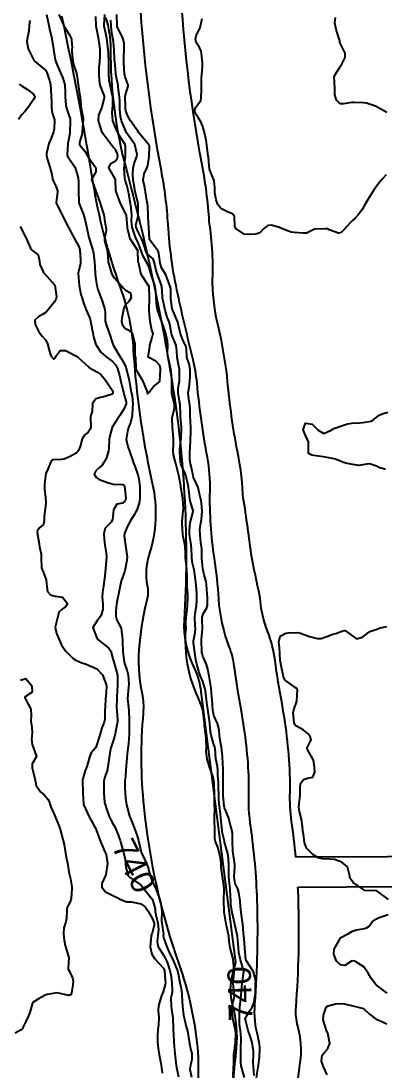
# Model space of a CAD drawing. Header units: metres. Extents: x 318500 to 325275, y 7408834 to 7428799.
# Drawn here: x 321329.1 to 321390.7, y 7409085.5 to 7409263.5 of the extents above; entities that cross this region are included whole.
import ezdxf
from ezdxf.enums import TextEntityAlignment as Align

# ---------------------------------------------------------------- set-up
doc = ezdxf.new("R2010")
doc.units = ezdxf.units.M
doc.header["$MEASUREMENT"] = 0
for name, color, linetype in [('Cotas', 45, 'Continuous'), ('Curvas de Nivel 1m', 11, 'Continuous'), ('Curvas de Nivel 5m', 15, 'Continuous'), ('Hidrografia', 140, 'Continuous'), ('Vias Primárias', 230, 'Continuous'), ('Vias Secundárias', 230, 'Continuous')]:
    doc.layers.add(name, color=color, linetype=linetype)
doc.styles.add('ARIAL', font='arial.ttf')

msp = doc.modelspace()

# ---------------------------------------------------------------- linework, layer by layer
at = {"layer": 'Curvas de Nivel 1m', "flags": 128}
for points, elevation in [([(321333.48, 7409264.55), (321333.85, 7409262.7), (321334, 7409262.15), (321334.33, 7409260.7), (321334.47, 7409259.75), (321334.64, 7409258.69), (321334.86, 7409257.21), (321335.01, 7409256.69), (321335.36, 7409255.86), (321335.87, 7409254.67), (321336.25, 7409253.75), (321336.56, 7409252.67), (321336.62, 7409251.35), (321336.61, 7409250.67), (321336.73, 7409249.2), (321336.85, 7409248.66), (321337.25, 7409247.51), (321337.47, 7409246.88), (321337.5, 7409246.66), (321337.51, 7409246.38), (321337.45, 7409244.66), (321337.43, 7409244.44), (321337.19, 7409243.26), (321337.08, 7409242.76), (321337.07, 7409242.66), (321336.97, 7409240.85), (321337, 7409240.66), (321337.16, 7409240.38), (321338.36, 7409238.64), (321338.85, 7409236.89), (321338.87, 7409236.63), (321338.88, 7409236.42), (321338.88, 7409234.63), (321338.95, 7409232.74), (321338.96, 7409232.63), (321339.05, 7409232.37), (321339.74, 7409230.62), (321340.04, 7409229.64), (321340.24, 7409228.61), (321340.59, 7409226.99), (321340.71, 7409226.6), (321340.96, 7409225.85), (321341.34, 7409224.6), (321341.44, 7409224.09), (321341.62, 7409222.59), (321341.67, 7409221.83), (321341.72, 7409220.59), (321341.82, 7409219.65), (321342, 7409218.59), (321342.18, 7409217.91), (321342.68, 7409216.57), (321342.83, 7409216.19), (321343.37, 7409214.56), (321343.4, 7409213.97), (321343.44, 7409212.56), (321343.68, 7409211.65), (321344.08, 7409210.56), (321344.73, 7409208.63), (321344.76, 7409208.55), (321344.79, 7409208.49), (321345.97, 7409206.53), (321346.25, 7409206.08), (321346.69, 7409205.26), (321346.94, 7409204.77), (321347, 7409204.52), (321347.08, 7409204.11), (321347.47, 7409202.51), (321347.68, 7409201.46), (321347.86, 7409200.5), (321347.99, 7409199.87), (321348.1, 7409198.5), (321348.07, 7409197.98), (321347.98, 7409196.5), (321347.73, 7409195.33), (321347.41, 7409194.51), (321347.19, 7409193.85), (321347.01, 7409192.51), (321347.26, 7409191.27), (321347.58, 7409190.5), (321348.12, 7409188.84), (321348.23, 7409188.49), (321348.45, 7409187.98), (321348.97, 7409186.48), (321349.11, 7409185.8), (321349.29, 7409184.48), (321349.33, 7409183.55), (321349.29, 7409182.48), (321349.17, 7409181.68), (321348.78, 7409180.49), (321348.64, 7409180.19), (321348.34, 7409179.71), (321347.59, 7409178.5), (321347.17, 7409177.66), (321346.7, 7409176.51), (321346.65, 7409176.15), (321346.89, 7409174.51), (321347.07, 7409173.32), (321347.14, 7409172.51), (321347.06, 7409171.68), (321346.83, 7409170.51), (321346.69, 7409170.03), (321346.19, 7409168.63), (321346.17, 7409168.55), (321346.16, 7409168.52), (321346.15, 7409168.49), (321345.76, 7409166.53), (321345.48, 7409165.2), (321345.34, 7409164.53), (321345.22, 7409163.43), (321345.25, 7409162.53), (321345.38, 7409161.81), (321346.09, 7409160.58), (321346.11, 7409160.54), (321346.12, 7409160.52), (321346.12, 7409160.49), (321346.34, 7409158.52), (321346.36, 7409158.21), (321346.44, 7409156.51), (321346.59, 7409155.09), (321346.71, 7409154.51), (321347.1, 7409153.4), (321347.35, 7409152.5), (321347.44, 7409151.02), (321347.41, 7409150.5), (321347.32, 7409149.88), (321347.21, 7409148.5), (321347.39, 7409147.02), (321347.46, 7409146.5), (321347.5, 7409144.87), (321347.51, 7409144.5), (321347.51, 7409144.13), (321347.5, 7409142.5), (321347.39, 7409140.93), (321347.33, 7409140.5), (321347.13, 7409139.17), (321347.09, 7409138.5), (321347.03, 7409137.75), (321346.92, 7409136.5), (321346.86, 7409135.4), (321346.78, 7409134.5), (321346.75, 7409133.47), (321346.81, 7409132.5), (321346.86, 7409131.66), (321347.03, 7409130.5), (321347.55, 7409128.6), (321347.59, 7409128.49), (321347.66, 7409128.34), (321348.4, 7409126.48), (321348.85, 7409125.25), (321349.07, 7409124.48), (321349.54, 7409122.51), (321349.55, 7409122.47), (321349.58, 7409122.39), (321350.48, 7409120.46), (321350.77, 7409119.68), (321351.06, 7409118.45), (321351.51, 7409117.29), (321351.96, 7409116.43), (321352.22, 7409115.69), (321352.71, 7409114.42), (321352.89, 7409113.85), (321353.05, 7409112.42), (321353.01, 7409110.83), (321353.05, 7409110.42), (321353.3, 7409108.51), (321353.29, 7409108.41), (321353.29, 7409108.31), (321353.38, 7409107.86), (321353.87, 7409106.4), (321354.3, 7409105.45), (321354.83, 7409104.4), (321355.32, 7409103.29), (321355.68, 7409102.38), (321355.82, 7409101.86), (321356.12, 7409100.37), (321356.31, 7409099.33), (321356.41, 7409098.37), (321356.48, 7409097.13), (321356.54, 7409096.37), (321356.74, 7409094.84), (321356.83, 7409094.36), (321357.19, 7409092.86), (321357.33, 7409092.36), (321357.38, 7409092.16), (321357.69, 7409090.35), (321357.93, 7409089.14), (321358.12, 7409088.35), (321358.12, 7409087.34), (321357.9, 7409086.35), (321357.79, 7409085.65), (321358.09, 7409084.34)], 739), ([(321335.56, 7409264.6), (321336.39, 7409262.67), (321337.43, 7409261.02), (321337.63, 7409260.66), (321337.8, 7409259.05), (321337.78, 7409258.65), (321337.78, 7409258.27), (321337.91, 7409256.65), (321338.08, 7409255.93), (321338.54, 7409254.64), (321338.7, 7409254), (321338.87, 7409252.64), (321339.15, 7409250.77), (321339.17, 7409250.63), (321339.27, 7409249.11), (321339.33, 7409248.63), (321339.68, 7409247.06), (321339.67, 7409246.62), (321339.61, 7409246.25), (321339.54, 7409244.63), (321339.5, 7409244.33), (321339.19, 7409243.26), (321339.06, 7409242.75), (321339.05, 7409242.63), (321339.06, 7409242.51), (321339.18, 7409242.35), (321339.95, 7409241.41), (321340.43, 7409240.61), (321341.14, 7409239.5), (321341.83, 7409238.59), (321341.85, 7409237.86), (321341.1, 7409236.6), (321341.83, 7409234.59), (321342.28, 7409233.37), (321342.55, 7409232.58), (321343.03, 7409231.12), (321343.17, 7409230.58), (321343.43, 7409229), (321343.53, 7409228.57), (321343.6, 7409227.96), (321343.31, 7409226.57), (321343.32, 7409226.22), (321343.75, 7409224.57), (321343.87, 7409223.5), (321343.94, 7409222.56), (321344.36, 7409221.09), (321344.58, 7409220.55), (321344.88, 7409219.98), (321346.22, 7409218.53), (321346.51, 7409218.17), (321346.85, 7409217.83), (321347.72, 7409217.38), (321347.83, 7409216.51), (321347.45, 7409215.9), (321346.82, 7409215.28), (321346.58, 7409214.76), (321346.54, 7409214.52), (321346.24, 7409213.08), (321346.17, 7409212.53), (321346.29, 7409212.04), (321346.77, 7409211.39), (321347.34, 7409211.08), (321348, 7409210.5), (321348.46, 7409208.76), (321348.48, 7409208.49), (321348.44, 7409206.76), (321348.51, 7409206.49), (321348.55, 7409206.34), (321348.65, 7409204.49), (321348.68, 7409204.32), (321349.76, 7409202.48), (321350.53, 7409200.56), (321350.55, 7409200.47), (321350.62, 7409200.22), (321350.83, 7409200.47), (321351.62, 7409201.47), (321352.65, 7409202.27), (321352.69, 7409202.4), (321352.69, 7409202.44), (321352.81, 7409204.31), (321352.8, 7409204.44), (321352.79, 7409204.55), (321352.69, 7409205.06), (321352.01, 7409205.77), (321350.7, 7409206.47), (321350.99, 7409208.21), (321351.01, 7409208.47), (321351.4, 7409209.81), (321351.55, 7409210.46), (321351.35, 7409211.05), (321351.04, 7409212.47), (321350.89, 7409214.39), (321350.88, 7409214.47), (321350.96, 7409216.35), (321350.95, 7409216.47), (321350.95, 7409216.57), (321350.87, 7409218.47), (321350.86, 7409218.51), (321349.54, 7409220.48), (321349.15, 7409222.26), (321349.08, 7409222.5), (321349.05, 7409222.63), (321348.96, 7409224.5), (321348.94, 7409224.55), (321347.67, 7409226.51), (321347.22, 7409228.3), (321347.19, 7409228.52), (321347.03, 7409230.51), (321347.02, 7409230.55), (321346.04, 7409232.54), (321345.42, 7409234.2), (321345.29, 7409234.55), (321345.25, 7409234.72), (321345.15, 7409236.55), (321345.1, 7409236.72), (321344.06, 7409238.57), (321344.38, 7409239.32), (321345.15, 7409239.77), (321345.51, 7409240.19), (321345.58, 7409240.54), (321345.54, 7409240.92), (321345.17, 7409241.66), (321344.74, 7409242.12), (321344.39, 7409242.56), (321343.2, 7409244.17), (321342.94, 7409244.58), (321342.73, 7409245.08), (321342.3, 7409246.59), (321342.34, 7409247.5), (321342.79, 7409248.58), (321342.93, 7409248.92), (321343.28, 7409250.23), (321343.33, 7409250.54), (321343.33, 7409250.58), (321343.29, 7409250.71), (321342.6, 7409252.59), (321342.45, 7409253.46), (321342.39, 7409254.59), (321342.38, 7409255.56), (321342.5, 7409256.59), (321342.57, 7409257.4), (321342.55, 7409258.59), (321342.47, 7409259.53), (321342.31, 7409260.59), (321341.99, 7409262.05), (321341.89, 7409262.6), (321341.85, 7409264.22)], 738), ([(321365.15, 7409084.25), (321365.22, 7409086.12), (321365.23, 7409086.25), (321365.28, 7409088.1), (321365.28, 7409088.25), (321365.29, 7409088.41), (321365.55, 7409090.24), (321365.61, 7409091.81), (321365.56, 7409092.24), (321365.2, 7409093.78), (321365.09, 7409094.25), (321364.93, 7409095.95), (321364.94, 7409096.25), (321364.98, 7409096.5), (321365.25, 7409097.5), (321365.36, 7409098.15), (321365.37, 7409098.25), (321365.27, 7409099.09), (321365.16, 7409100.25), (321365.31, 7409102.08), (321365.32, 7409102.25), (321365.31, 7409102.45), (321365.12, 7409104.25), (321365.06, 7409104.54), (321364.63, 7409106.26), (321364.49, 7409107.37), (321364.39, 7409108.26), (321364.13, 7409109.55), (321363.96, 7409110.27), (321363.67, 7409112.05), (321363.64, 7409112.28), (321363.62, 7409112.44), (321363.58, 7409114.28), (321363.6, 7409116.18), (321363.59, 7409116.28), (321363.51, 7409117.25), (321363.34, 7409118.28), (321363.13, 7409119.87), (321363.13, 7409120.29), (321363.1, 7409120.75), (321362.83, 7409122.29), (321362.54, 7409123.35), (321362.13, 7409124.3), (321362.03, 7409124.72), (321362.02, 7409126.3), (321361.99, 7409127.97), (321361.98, 7409128.31), (321362.02, 7409129.97), (321361.99, 7409130.31), (321361.98, 7409130.59), (321361.97, 7409132.31), (321361.92, 7409134.12), (321361.9, 7409134.31), (321361.75, 7409135.18), (321361.37, 7409136.31), (321361.13, 7409136.97), (321360.71, 7409138.32), (321360.57, 7409139.56), (321360.6, 7409140.32), (321360.58, 7409141.58), (321360.49, 7409142.32), (321360.3, 7409143.9), (321360.26, 7409144.33), (321360.05, 7409146.17), (321360.03, 7409146.33), (321359.91, 7409146.98), (321359.4, 7409148.34), (321358.94, 7409149.35), (321358.54, 7409150.35), (321357.97, 7409151.95), (321357.84, 7409152.36), (321357.79, 7409152.56), (321357.37, 7409154.37), (321357.2, 7409155.55), (321357.16, 7409156.37), (321357.11, 7409157.31), (321357.03, 7409158.38), (321357.07, 7409159.38), (321357.16, 7409160.37), (321357.13, 7409161.41), (321357.15, 7409162.37), (321357.32, 7409163.57), (321357.42, 7409164.37), (321357.46, 7409165.67), (321357.43, 7409166.37), (321357.35, 7409167.54), (321357.34, 7409168.37), (321357.34, 7409169.24), (321357.28, 7409170.37), (321357.18, 7409171.43), (321357.07, 7409172.38), (321357.04, 7409173.16), (321356.97, 7409174.38), (321356.64, 7409176.04), (321356.58, 7409176.39), (321356.47, 7409178.24), (321356.48, 7409178.39), (321356.51, 7409178.57), (321356.68, 7409180.39), (321356.69, 7409180.72), (321356.6, 7409182.39), (321356.4, 7409183.84), (321356.29, 7409184.39), (321356.26, 7409184.55), (321355.92, 7409186.4), (321355.77, 7409187.07), (321355.41, 7409188.4), (321355.02, 7409189.87), (321354.96, 7409190.41), (321355.01, 7409191.91), (321355.01, 7409192.41), (321354.88, 7409194.06), (321354.86, 7409194.41), (321354.81, 7409196.17), (321354.84, 7409196.41), (321355.21, 7409197.79), (321355.19, 7409198.4), (321354.73, 7409200.3), (321354.71, 7409200.41), (321354.72, 7409202.34), (321354.72, 7409202.41), (321354.67, 7409203.43), (321354.54, 7409204.41), (321354.23, 7409205.96), (321354.13, 7409206.42), (321354.01, 7409207.12), (321354.04, 7409208.42), (321354, 7409209.16), (321353.69, 7409210.43), (321353.48, 7409211.14), (321353.04, 7409212.44), (321352.79, 7409213.07), (321352.31, 7409214.45), (321352.2, 7409215.07), (321352.07, 7409216.45), (321352.01, 7409217.61), (321351.88, 7409218.45), (321351.38, 7409219.97), (321351.21, 7409220.47), (321350.91, 7409221.63), (321350.49, 7409222.48), (321349.9, 7409223.45), (321349.53, 7409224.49), (321348.96, 7409225.99), (321348.71, 7409226.5), (321348.53, 7409226.95), (321348.02, 7409228.51), (321347.89, 7409229.63), (321347.92, 7409230.51), (321347.85, 7409231.7), (321347.74, 7409232.51), (321347.44, 7409234.15), (321347.36, 7409234.52), (321347.09, 7409235.62), (321346.89, 7409236.32), (321346.84, 7409236.52), (321346.78, 7409236.85), (321346.67, 7409238.53), (321346.72, 7409238.95), (321346.87, 7409240.52), (321346.88, 7409242.23), (321346.81, 7409242.53), (321346.11, 7409243.63), (321345.55, 7409244.54), (321345.22, 7409245.21), (321344.74, 7409246.56), (321344.6, 7409247.91), (321344.68, 7409248.56), (321344.73, 7409249.1), (321344.7, 7409250.56), (321344.58, 7409251.28), (321344.26, 7409252.57), (321344.12, 7409253.36), (321344.06, 7409254.57), (321344.06, 7409255.87), (321344.04, 7409256.57), (321343.97, 7409257.99), (321343.94, 7409258.57), (321343.9, 7409259.07), (321343.72, 7409260.58), (321343.44, 7409261.88), (321343.26, 7409262.58), (321343.23, 7409262.8), (321343.36, 7409264.58)], 739), ([(321368.7, 7409084.58), (321368.57, 7409086.21), (321368.56, 7409086.75), (321368.62, 7409088.21), (321368.62, 7409088.72), (321368.36, 7409090.21), (321367.95, 7409091.43), (321367.67, 7409092.22), (321367.21, 7409094.06), (321367.2, 7409094.22), (321367.21, 7409094.32), (321367.94, 7409095.49), (321368.35, 7409096.21), (321368.63, 7409096.82), (321368.89, 7409098.2), (321368.91, 7409098.56), (321368.96, 7409100.2), (321368.97, 7409100.53), (321368.6, 7409102.21), (321367.34, 7409104.11), (321367.29, 7409104.22), (321367.27, 7409104.29), (321367.1, 7409106.22), (321367.01, 7409107.85), (321366.97, 7409108.23), (321366.91, 7409108.72), (321366.78, 7409110.24), (321366.69, 7409110.98), (321366.52, 7409112.24), (321366.41, 7409113.29), (321366.31, 7409114.24), (321366.11, 7409115.63), (321365.92, 7409116.25), (321365.51, 7409117.15), (321365.32, 7409118.25), (321365.41, 7409120.12), (321365.42, 7409120.25), (321365.41, 7409120.39), (321365.16, 7409122.26), (321365.1, 7409122.75), (321365.05, 7409124.26), (321365.01, 7409125.65), (321364.9, 7409126.26), (321364.66, 7409127.25), (321364.41, 7409128.27), (321363.69, 7409130), (321363.62, 7409130.28), (321363.44, 7409132.02), (321363.43, 7409132.28), (321363.42, 7409132.57), (321363.42, 7409134.28), (321363.42, 7409134.61), (321363.42, 7409136.29), (321363.39, 7409137.89), (321363.35, 7409138.29), (321363.31, 7409138.78), (321363.17, 7409140.29), (321363.01, 7409141.12), (321362.85, 7409142.29), (321362.78, 7409143.22), (321362.47, 7409144.3), (321361.89, 7409145.65), (321361.73, 7409146.31), (321361.7, 7409146.51), (321361.56, 7409148.31), (321361.54, 7409148.71), (321361.39, 7409150.32), (321361.3, 7409150.98), (321361.06, 7409152.32), (321360.82, 7409153.5), (321360.61, 7409154.32), (321360.02, 7409155.73), (321359.87, 7409156.18), (321359.85, 7409156.33), (321359.83, 7409156.54), (321359.76, 7409158.33), (321359.78, 7409158.62), (321359.96, 7409160.33), (321359.9, 7409162.13), (321359.91, 7409162.33), (321360.12, 7409163.01), (321360.64, 7409163.82), (321360.79, 7409164.32), (321360.78, 7409165.7), (321360.75, 7409166.32), (321360.64, 7409167.88), (321360.55, 7409168.33), (321360.21, 7409169.5), (321360.04, 7409170.33), (321360, 7409170.55), (321359.82, 7409172.34), (321359.8, 7409173.87), (321359.77, 7409174.34), (321359.67, 7409174.95), (321359.52, 7409176.34), (321359.51, 7409177.15), (321359.65, 7409178.34), (321359.75, 7409178.93), (321359.86, 7409180.34), (321359.78, 7409181.75), (321359.66, 7409182.34), (321359.45, 7409183.28), (321359.19, 7409184.35), (321358.44, 7409186.05), (321358.35, 7409186.36), (321358.04, 7409187.95), (321357.93, 7409188.37), (321357.81, 7409189.03), (321357.81, 7409190.37), (321357.84, 7409191.03), (321357.88, 7409192.37), (321357.94, 7409193.77), (321357.96, 7409194.37), (321357.91, 7409195.72), (321357.87, 7409196.37), (321357.82, 7409197.6), (321357.77, 7409198.37), (321357.61, 7409199.38), (321357.48, 7409200.38), (321357.66, 7409201.35), (321357.8, 7409202.37), (321357.83, 7409203.21), (321357.84, 7409204.37), (321357.65, 7409205.34), (321357.28, 7409206.38), (321357.2, 7409207.91), (321357.11, 7409208.38), (321356.74, 7409209.1), (321356.18, 7409210.4), (321356.02, 7409211.15), (321355.78, 7409212.4), (321354.97, 7409214.25), (321354.88, 7409214.41), (321354.81, 7409214.66), (321354.56, 7409216.41), (321354.54, 7409218.09), (321354.48, 7409218.42), (321354.25, 7409219.04), (321353.7, 7409220.43), (321352.91, 7409221.7), (321352.73, 7409222.44), (321352.55, 7409224.06), (321352.43, 7409224.45), (321350.97, 7409226.42), (321350.95, 7409226.47), (321350.95, 7409226.5), (321350.84, 7409228.47), (321350.72, 7409230.18), (321350.72, 7409230.47), (321350.67, 7409232.1), (321350.62, 7409232.48), (321350.5, 7409233.04), (321350.28, 7409234.48), (321350.08, 7409235.47), (321349.87, 7409236.49), (321350.05, 7409237.55), (321350.49, 7409238.48), (321350.67, 7409238.95), (321350.87, 7409240.47), (321350.93, 7409242.23), (321350.83, 7409242.48), (321349.21, 7409244.43), (321349.15, 7409244.5), (321348.95, 7409244.77), (321347.71, 7409246.52), (321347.25, 7409247.34), (321346.94, 7409248.21), (321346.9, 7409248.53), (321346.9, 7409248.89), (321346.83, 7409250.53), (321346.85, 7409250.97), (321347.32, 7409252.44), (321347.35, 7409252.49), (321347.35, 7409252.52), (321347.32, 7409252.61), (321346.83, 7409254.02), (321346.7, 7409254.53), (321346.62, 7409255.27), (321346.58, 7409256.53), (321346.58, 7409257.33), (321346.65, 7409258.53), (321346.65, 7409259.77), (321346.44, 7409260.53), (321345.45, 7409262.51), (321345.44, 7409262.55), (321345.43, 7409264.55)], 741), ([(321391.12, 7409237.39), (321390.41, 7409236.64), (321389.88, 7409235.95), (321389.09, 7409234.86), (321388.48, 7409233.97), (321387.95, 7409233.09), (321387.33, 7409231.99), (321387.04, 7409231.51), (321386.4, 7409230.62), (321385.84, 7409230), (321385.41, 7409229.61), (321385.01, 7409229.24), (321383.93, 7409228.03), (321383.46, 7409227.57), (321382.99, 7409227.48), (321381.45, 7409228.06), (321381.15, 7409228.22), (321381, 7409228.24), (321380.83, 7409228.24), (321379, 7409228.16), (321378.82, 7409228.09), (321377.61, 7409227.49), (321376.99, 7409227.47), (321375.56, 7409227.57), (321374.99, 7409227.65), (321373.64, 7409228.16), (321373, 7409228.44), (321371.67, 7409228.85), (321371.01, 7409228.76), (321370.29, 7409228.21), (321369.66, 7409227.55), (321368.99, 7409227.3), (321367.98, 7409227.24), (321366.99, 7409227.3), (321365.61, 7409228.27), (321365.44, 7409228.71), (321365.36, 7409230.28), (321365.03, 7409230.74), (321364.28, 7409231.05), (321363.04, 7409231.64), (321362.52, 7409232.32), (321362.23, 7409233.15), (321362.03, 7409234.33), (321362.02, 7409235.25), (321361.9, 7409236.33), (321361.13, 7409238.34), (321360.95, 7409240.34), (321360.92, 7409240.58), (321360.7, 7409242.34), (321360.62, 7409242.91), (321360.36, 7409244.35), (321359.99, 7409245.59), (321359.65, 7409246.36), (321359.25, 7409246.98), (321358.7, 7409247.82), (321358.64, 7409248.37), (321358.79, 7409248.84), (321359.28, 7409249.47), (321359.63, 7409250.01), (321359.72, 7409250.36), (321359.76, 7409251.91), (321359.76, 7409252.36), (321359.79, 7409253.9), (321359.81, 7409254.36), (321359.94, 7409255.78), (321359.94, 7409256.35), (321359.79, 7409257.96), (321359.71, 7409258.36), (321359.41, 7409258.99), (321358.89, 7409259.85), (321358.76, 7409260.37), (321358.85, 7409260.95), (321359.45, 7409262.14), (321359.53, 7409262.28), (321359.56, 7409262.36), (321359.91, 7409263.92)], 742), ([(321391.19, 7409247.94), (321389.28, 7409249.05), (321387.74, 7409249.53), (321387.28, 7409249.58), (321385.66, 7409249.64), (321385.28, 7409249.62), (321383.91, 7409249.41), (321383.28, 7409249.44), (321382.65, 7409250.05), (321382.39, 7409250.97), (321382.4, 7409252.05), (321382.31, 7409253.03), (321382.3, 7409254.06), (321382.65, 7409254.75), (321383.37, 7409255.8), (321383.47, 7409255.94), (321383.54, 7409256.04), (321384.13, 7409257.29), (321384.12, 7409258.03), (321383.41, 7409259.49), (321383.22, 7409259.85), (321383.22, 7409260.04), (321383.19, 7409260.27), (321382.62, 7409262.05), (321382.37, 7409263.16), (321382.51, 7409264.05)], 743), ([(321328.84, 7409252.77), (321329.32, 7409252.43), (321330.22, 7409251.84), (321331.29, 7409251.05), (321331.47, 7409250.74), (321331.47, 7409250.55), (321331.28, 7409250.13), (321330.7, 7409249.32), (321330.29, 7409248.75), (321329.83, 7409248.18), (321329.25, 7409247.48), (321328.74, 7409246.77)], 741), ([(321329, 7409228.6), (321329.98, 7409226.75), (321330.77, 7409224.91), (321330.86, 7409224.74), (321330.94, 7409224.67), (321332.03, 7409223.83), (321332.3, 7409222.72), (321332.34, 7409222.15), (321332.89, 7409220.94), (321333.07, 7409220.71), (321334.86, 7409218.68), (321335.14, 7409216.68), (321335.11, 7409216.4), (321334.83, 7409215.86), (321333.94, 7409214.69), (321333.42, 7409214.08), (321332.79, 7409213.69), (321332.17, 7409213.34), (321331.51, 7409212.73), (321331.53, 7409211.97), (321332.18, 7409210.72), (321332.74, 7409209.99), (321333.36, 7409209.32), (321333.64, 7409208.7), (321333.98, 7409207.43), (321334.2, 7409206.69), (321334.69, 7409206.11), (321335, 7409206.37), (321335.11, 7409206.67), (321335.78, 7409207.6), (321336.71, 7409207.6), (321338.58, 7409206.63), (321338.7, 7409206.54), (321339.42, 7409205.89), (321340.67, 7409204.73), (321340.74, 7409204.67), (321340.86, 7409204.6), (321342.03, 7409203.94), (321342.66, 7409203.49), (321343.5, 7409202.56), (321344.62, 7409200.85), (321344.74, 7409200.55), (321344.75, 7409200.41), (321344.61, 7409200.16), (321343.39, 7409199.78), (321342.61, 7409199.6), (321341.83, 7409199.36), (321341.26, 7409198.59), (321341.19, 7409197.21), (321340.99, 7409196.59), (321340.93, 7409196.23), (321340.99, 7409194.59), (321340.9, 7409194.22), (321340.53, 7409193.73), (321339.92, 7409193.2), (321339.54, 7409192.61), (321339.17, 7409191.29), (321338.9, 7409190.62), (321338.73, 7409190.38), (321338.48, 7409190.16), (321337.5, 7409189.61), (321336.47, 7409189.16), (321336.03, 7409189.09), (321334.47, 7409189.05), (321334.28, 7409188.86), (321334.21, 7409188.68), (321333.69, 7409187.44), (321333.37, 7409186.7), (321333.18, 7409185.46), (321333.14, 7409184.7), (321333.15, 7409183.95), (321333.29, 7409182.7), (321333.33, 7409181.74), (321333.22, 7409180.7), (321333.1, 7409179.46), (321333.08, 7409178.7), (321332.94, 7409178.08), (321332.31, 7409177.54), (321331.96, 7409177.06), (321331.91, 7409176.71), (321332.21, 7409174.77), (321332.22, 7409174.71), (321332.27, 7409174.26), (321332.56, 7409173.01), (321332.57, 7409172.71), (321332.54, 7409172.42), (321332.63, 7409170.7), (321332.88, 7409170.03), (321333.41, 7409168.69), (321333.49, 7409167.99), (321333.64, 7409166.69), (321334.16, 7409166.12), (321334.93, 7409165.89), (321336.16, 7409165.71), (321337.03, 7409164.64), (321336.68, 7409164.1), (321336.13, 7409163.73), (321335.56, 7409163.22), (321335.43, 7409162.66), (321335.2, 7409161.76), (321334.94, 7409160.67), (321335.14, 7409159.6), (321335.54, 7409158.66), (321336.04, 7409157.59), (321336.72, 7409156.64), (321338.02, 7409155.32), (321338.42, 7409155.03), (321339.47, 7409154.61), (321340.01, 7409154.44), (321340.22, 7409154.38), (321342, 7409153.59), (321342.97, 7409152.56), (321343.6, 7409150.91), (321343.63, 7409150.55), (321343.53, 7409148.96), (321343.5, 7409148.55), (321343.4, 7409147.07), (321343.39, 7409146.56), (321343.37, 7409145.06), (321343.25, 7409144.56), (321342.86, 7409143.56), (321342.58, 7409142.56), (321342.41, 7409142), (321341.97, 7409140.57), (321341.93, 7409140.45), (321341.81, 7409140.2), (321341.03, 7409139.35), (321340.74, 7409138.59), (321340.38, 7409137.2), (321340.13, 7409136.59), (321340.04, 7409136.33), (321339.75, 7409135.32), (321339.59, 7409134.76), (321339.57, 7409134.6), (321339.63, 7409132.68), (321339.63, 7409132.6), (321339.64, 7409132.53), (321339.7, 7409131.6), (321339.76, 7409130.66), (321339.77, 7409130.6), (321339.81, 7409130.48), (321340.64, 7409128.59), (321341.63, 7409126.85), (321341.79, 7409126.57), (321341.9, 7409126.29), (321342.52, 7409124.56), (321343.21, 7409122.93), (321343.39, 7409122.55), (321343.57, 7409122.11), (321343.84, 7409120.55), (321343.53, 7409118.7), (321343.49, 7409118.59), (321343.47, 7409118.55), (321342.88, 7409117.18), (321342.88, 7409116.56), (321343.49, 7409115.78), (321345.05, 7409114.96), (321345.47, 7409114.77), (321345.98, 7409114.51), (321347.04, 7409114.07), (321347.47, 7409114.06), (321347.89, 7409114.06), (321349.46, 7409113.71), (321350.2, 7409113.2), (321350.71, 7409112.45), (321351.43, 7409111.18), (321351.72, 7409110.44), (321351.75, 7409110.1), (321351.4, 7409108.77), (321351.3, 7409108.53), (321351.27, 7409108.44), (321351.25, 7409108.3), (321351.08, 7409106.44), (321351.35, 7409105.17), (321351.82, 7409104.43), (321353.32, 7409102.81), (321353.47, 7409102.41), (321353.62, 7409100.73), (321353.64, 7409100.4), (321353.63, 7409100.06), (321353.27, 7409098.81), (321353.15, 7409098.52), (321353.1, 7409098.41), (321353, 7409098.16), (321352.46, 7409096.42), (321352.42, 7409095.62), (321352.54, 7409094.42), (321352.45, 7409093.17), (321352.35, 7409092.42), (321352.3, 7409091.29), (321352.31, 7409090.42), (321352.36, 7409089.64), (321352.53, 7409088.42), (321352.87, 7409086.65), (321352.9, 7409086.41), (321353.08, 7409084.98)], 741), ([(321390.98, 7409187.4), (321390.46, 7409187.54), (321390.14, 7409187.61), (321389.47, 7409187.94), (321388.47, 7409188.32), (321388.1, 7409188.33), (321386.46, 7409188.05), (321386.41, 7409188.05), (321384.47, 7409188.41), (321383.89, 7409188.6), (321382.48, 7409189.13), (321381.11, 7409189.44), (321380.48, 7409189.54), (321378.79, 7409189.78), (321378.49, 7409189.83), (321377.9, 7409190.1), (321377.91, 7409190.68), (321377.9, 7409192.1), (321377.45, 7409193.02), (321377.04, 7409194.11), (321377.42, 7409195.24), (321378.55, 7409195.07), (321379.54, 7409194.08), (321380.53, 7409193.49), (321381.77, 7409194.05), (321382.23, 7409194.36), (321382.55, 7409194.46), (321383.71, 7409194.86), (321384.56, 7409195.13), (321385.32, 7409195.24), (321386.56, 7409195.33), (321387.16, 7409195.38), (321388.56, 7409195.61), (321388.8, 7409195.73), (321389.04, 7409195.95), (321389.91, 7409196.61), (321390.58, 7409196.91), (321391.37, 7409197.14)], 742), ([(321391.48, 7409114.48), (321389.5, 7409115.93), (321387.5, 7409115.96), (321385.52, 7409117.34), (321385, 7409118), (321384.9, 7409118.63), (321384.56, 7409120), (321383.56, 7409120.81), (321382.36, 7409121.24), (321381.57, 7409121.32), (321380.3, 7409121.33), (321379.57, 7409121.52), (321378.65, 7409122.08), (321377.6, 7409123.19), (321377.24, 7409124.1), (321377.05, 7409125.52), (321376.98, 7409126.1), (321376.91, 7409126.83), (321376.76, 7409128.1), (321376.42, 7409129.37), (321376.27, 7409130.11), (321376.35, 7409130.76), (321376.52, 7409132.11), (321376.5, 7409133.34), (321376.58, 7409134.11), (321377.06, 7409134.79), (321377.75, 7409135.01), (321378.66, 7409135.18), (321378.99, 7409136.08), (321378.97, 7409136.89), (321378.75, 7409138.08), (321377.82, 7409139.77), (321377.68, 7409140.09), (321377.71, 7409140.2), (321377.82, 7409140.4), (321378.37, 7409141.56), (321378.23, 7409142.09), (321377.85, 7409142.56), (321377.01, 7409143.26), (321375.87, 7409143.88), (321375.71, 7409143.97), (321375.58, 7409144.12), (321375.5, 7409144.5), (321375.34, 7409146.13), (321375.41, 7409146.63), (321375.93, 7409148.12), (321376.05, 7409150.12), (321376.02, 7409150.19), (321375.95, 7409150.26), (321375.66, 7409150.42), (321373.97, 7409151.66), (321373.7, 7409152.15), (321373.62, 7409152.52), (321373.27, 7409154.16), (321373.14, 7409155.04), (321373.07, 7409156.16), (321372.99, 7409157.22), (321372.91, 7409158.16), (321373.1, 7409159.13), (321374.08, 7409159.61), (321374.55, 7409159.67), (321376.08, 7409159.73), (321376.58, 7409159.62), (321378.07, 7409159.08), (321379.43, 7409158.72), (321380.07, 7409158.71), (321381.04, 7409159.09), (321382.08, 7409159.48), (321382.54, 7409159.58), (321383.74, 7409160.02), (321384.02, 7409160.08), (321384.09, 7409160.07), (321384.23, 7409160.01), (321386.07, 7409158.68), (321387.09, 7409158.96), (321388.09, 7409159.75), (321388.22, 7409159.83), (321388.5, 7409159.95), (321389.67, 7409160.36), (321390.1, 7409160.51), (321391.24, 7409160.78)], 742), ([(321329.05, 7409151.65), (321329.97, 7409151.93), (321330.98, 7409150.72), (321331.02, 7409149.63), (321329.93, 7409148.87), (321329.79, 7409148.73), (321329.93, 7409148.41), (321330.8, 7409146.72), (321330.89, 7409145.72), (321330.82, 7409144.72), (321330.97, 7409143.61), (321331.06, 7409142.72), (321330.95, 7409141.6), (321331.03, 7409140.72), (321331.79, 7409138.71), (321331.06, 7409137.44), (321331.03, 7409136.72), (321331.5, 7409134.96), (321331.56, 7409134.71), (321331.73, 7409133.77), (321332.43, 7409132.7), (321333.15, 7409132.13), (321333.7, 7409131.46), (321333.96, 7409130.95), (321334.04, 7409130.67), (321334.19, 7409130.17), (321334.86, 7409128.66), (321335.63, 7409126.84), (321335.69, 7409126.65), (321335.71, 7409126.56), (321336.24, 7409124.64), (321336.44, 7409123.8), (321336.63, 7409122.64), (321336.87, 7409121.33), (321337.01, 7409120.64), (321337.34, 7409118.83), (321337.37, 7409118.63), (321337.52, 7409117.98), (321337.77, 7409116.63), (321337.79, 7409116.33), (321337.63, 7409114.63), (321337.46, 7409114.08), (321336.96, 7409113.13), (321336.9, 7409112.64), (321336.89, 7409111.18), (321336.75, 7409110.64), (321336.4, 7409109.64), (321336.35, 7409108.64), (321336.47, 7409107.55), (321336.65, 7409106.64), (321337.21, 7409104.76), (321337.24, 7409104.63), (321337.12, 7409102.82), (321337.16, 7409102.63), (321337.31, 7409102.35), (321337.86, 7409101.19), (321337.97, 7409100.62), (321337.93, 7409099.98), (321337.73, 7409098.62), (321337.59, 7409098.29), (321337.25, 7409098.15), (321335.26, 7409098.65), (321333.6, 7409098.33), (321333.25, 7409098.23), (321332.25, 7409097.69), (321331.23, 7409097.02), (321331.08, 7409096.86), (321331.01, 7409096.71), (321330.64, 7409095.29), (321330.42, 7409094.72), (321330.02, 7409093.9), (321329.48, 7409092.73), (321329.38, 7409092.52), (321329.17, 7409092.37), (321328.15, 7409091.76)], 742), ([(321391.27, 7409098.56), (321389.47, 7409099.93), (321389.37, 7409100.01), (321389.29, 7409100.09), (321388.51, 7409101.15), (321388.07, 7409101.95), (321387.33, 7409103.04), (321385.76, 7409103.98), (321385.34, 7409104.06), (321385.28, 7409104.04), (321385.21, 7409103.98), (321384.09, 7409103.24), (321383.33, 7409103.36), (321382.65, 7409104.02), (321382.22, 7409105.17), (321382.3, 7409106.03), (321383.39, 7409108.01), (321384.72, 7409108.68), (321385.41, 7409109.1), (321386.05, 7409109.33), (321387.41, 7409109.51), (321387.74, 7409109.63), (321388.2, 7409109.95), (321388.73, 7409110.64), (321389.44, 7409111.19), (321389.94, 7409111.42), (321391.45, 7409111.9)], 742), ([(321381.08, 7409084.69), (321380.47, 7409086.05), (321380.13, 7409087.03), (321380.26, 7409088.05), (321380.66, 7409088.52), (321381.14, 7409089.05), (321381.54, 7409090.03), (321381.18, 7409091.76), (321381.06, 7409092.04), (321380.99, 7409092.24), (321380.44, 7409094.05), (321380.45, 7409094.82), (321380.86, 7409096.04), (321381, 7409096.27), (321381.24, 7409096.41), (321382.5, 7409096.76), (321383.24, 7409096.81), (321383.98, 7409096.73), (321385.24, 7409096.47), (321387.23, 7409095.96), (321388.3, 7409095.02), (321389.21, 7409094.26), (321389.43, 7409094.14), (321389.95, 7409093.92), (321391.2, 7409093.39)], 742)]:
    msp.add_lwpolyline(points, dxfattribs=dict(at, elevation=elevation))
at = {"layer": 'Curvas de Nivel 5m', "elevation": 740, "flags": 128}
for points in [[(321330.64, 7409263.57), (321330.55, 7409262.75), (321330.46, 7409261.73), (321330.26, 7409260.75), (321330.15, 7409260.02), (321330.36, 7409258.75), (321331.37, 7409256.74), (321333.35, 7409255.05), (321333.54, 7409254.71), (321334, 7409253.37), (321334.16, 7409252.7), (321334.22, 7409251.79), (321334.25, 7409250.7), (321334.29, 7409249.68), (321334.29, 7409248.69), (321334.44, 7409247.88), (321334.82, 7409246.69), (321334.76, 7409245.15), (321334.64, 7409244.69), (321334.27, 7409243.62), (321333.84, 7409242.7), (321333.48, 7409241.02), (321333.47, 7409240.71), (321333.54, 7409240.32), (321334.03, 7409238.7), (321334.36, 7409237.45), (321334.51, 7409236.69), (321334.64, 7409236.23), (321335.09, 7409235.36), (321335.31, 7409234.68), (321335.32, 7409234.44), (321335.11, 7409232.68), (321335.13, 7409232.6), (321336.05, 7409230.67), (321337, 7409228.87), (321337.07, 7409228.73), (321337.1, 7409228.66), (321337.2, 7409228.46), (321338.18, 7409226.64), (321338.95, 7409225.22), (321339.13, 7409224.63), (321339.25, 7409222.95), (321339.26, 7409222.62), (321339.23, 7409222.31), (321338.89, 7409220.9), (321338.84, 7409220.68), (321338.83, 7409220.63), (321338.88, 7409219.96), (321339.03, 7409218.63), (321339.31, 7409217.09), (321339.45, 7409216.62), (321339.75, 7409215.69), (321340.16, 7409214.61), (321340.79, 7409213.17), (321340.96, 7409212.6), (321341.23, 7409211.06), (321341.32, 7409210.59), (321341.46, 7409209.88), (321341.84, 7409208.58), (321342.71, 7409207.31), (321343.55, 7409206.56), (321344.69, 7409205.71), (321345.25, 7409205.11), (321345.52, 7409204.54), (321345.86, 7409203.33), (321346.04, 7409202.53), (321346.46, 7409200.69), (321346.51, 7409200.52), (321346.61, 7409200.18), (321346.97, 7409198.89), (321346.96, 7409198.51), (321346.58, 7409197.6), (321345.89, 7409196.53), (321345.37, 7409195.72), (321344.6, 7409194.55), (321344.59, 7409194.5), (321344.54, 7409194.32), (321344.17, 7409192.9), (321344.11, 7409192.55), (321344.03, 7409191.02), (321343.99, 7409190.56), (321343.63, 7409189.4), (321343.19, 7409188.56), (321342.91, 7409188.11), (321342.45, 7409187.72), (321341.84, 7409187.18), (321341.55, 7409186.58), (321341.89, 7409186.04), (321342.42, 7409185.68), (321343.81, 7409185.16), (321344.41, 7409185), (321344.8, 7409184.93), (321346.41, 7409184.84), (321346.62, 7409184.73), (321346.71, 7409184.52), (321346.77, 7409184.14), (321346.94, 7409182.51), (321346.82, 7409182.06), (321346.37, 7409181.67), (321345.38, 7409181.52), (321344.85, 7409180.54), (321344.66, 7409178.87), (321344.49, 7409178.55), (321344.43, 7409178.45), (321344.33, 7409178.33), (321343.41, 7409177.46), (321343.18, 7409176.56), (321343.26, 7409175.59), (321343.39, 7409174.56), (321343.6, 7409173.21), (321343.64, 7409172.56), (321343.52, 7409171.27), (321343.47, 7409170.56), (321343.38, 7409169.38), (321343.28, 7409168.56), (321343.15, 7409167.59), (321342.99, 7409166.56), (321342.92, 7409165.8), (321343.01, 7409164.56), (321343.03, 7409163.66), (321342.66, 7409162.56), (321342.45, 7409162.23), (321342.1, 7409161.85), (321341.32, 7409160.58), (321342.06, 7409158.66), (321342.17, 7409158.57), (321344.04, 7409157.1), (321344.36, 7409156.55), (321344.75, 7409155.27), (321344.94, 7409154.54), (321345.37, 7409153.15), (321345.49, 7409152.53), (321345.49, 7409150.99), (321345.49, 7409150.53), (321345.47, 7409150.05), (321345.39, 7409148.53), (321345.37, 7409147.07), (321345.39, 7409146.53), (321345.5, 7409144.9), (321345.49, 7409144.53), (321345.42, 7409144.08), (321345.11, 7409142.53), (321344.83, 7409141.54), (321344.47, 7409140.54), (321344.34, 7409140.01), (321344.1, 7409138.55), (321343.84, 7409136.62), (321343.84, 7409136.55), (321343.82, 7409136.5), (321343.77, 7409136.35), (321343.29, 7409135.01), (321343.21, 7409134.56), (321343.19, 7409133.08), (321343.22, 7409132.55), (321343.33, 7409130.92), (321343.4, 7409130.55), (321343.68, 7409129.67), (321344.12, 7409128.54), (321344.57, 7409127.61), (321345.15, 7409126.53), (321345.3, 7409126.2), (321345.62, 7409125.4), (321345.87, 7409124.77), (321345.95, 7409124.51), (321346.1, 7409124.02), (321346.51, 7409122.51), (321346.81, 7409121.25), (321346.89, 7409120.5), (321346.91, 7409119.87), (321347.32, 7409118.49), (321347.53, 7409118.27), (321348.08, 7409117.93), (321349.51, 7409116.91), (321349.89, 7409116.46), (321351.47, 7409114.46), (321351.48, 7409114.44), (321351.88, 7409112.86), (321351.93, 7409112.43), (321352.01, 7409111.87), (321352.35, 7409110.43), (321352.46, 7409109.37), (321352.35, 7409108.43), (321352.23, 7409107.28), (321352.43, 7409106.42), (321353.35, 7409104.94), (321353.66, 7409104.41), (321353.92, 7409103.81), (321354.42, 7409102.39), (321354.57, 7409101.66), (321354.71, 7409100.39), (321354.78, 7409098.88), (321354.71, 7409098.39), (321354.58, 7409097.72), (321354.61, 7409096.39), (321354.69, 7409095.86), (321354.89, 7409094.38), (321354.98, 7409092.58), (321354.99, 7409092.38), (321355.07, 7409090.47), (321355.07, 7409090.38), (321355.08, 7409090.31), (321355.14, 7409089.54), (321355.23, 7409088.38), (321355.24, 7409088.27), (321355.49, 7409086.38), (321355.51, 7409085.96), (321355.89, 7409084.37)], [(321367.07, 7409084.27), (321366.52, 7409086.23), (321366.45, 7409086.89), (321366.43, 7409088.23), (321366.45, 7409089.54), (321366.51, 7409090.23), (321366.51, 7409090.87), (321366.37, 7409092.23), (321366.24, 7409093.19), (321366.19, 7409094.24), (321366.22, 7409095.23), (321366.26, 7409096.23), (321366.36, 7409097.12), (321366.52, 7409098.23), (321366.56, 7409098.94), (321366.67, 7409100.23), (321366.9, 7409101.82), (321366.94, 7409102.23), (321366.85, 7409102.7), (321366.37, 7409104.23), (321366.11, 7409105.49), (321366.03, 7409106.24), (321366.01, 7409106.87), (321365.89, 7409108.24), (321365.43, 7409110.24), (321365.42, 7409110.29), (321364.97, 7409112.26), (321364.77, 7409113.56), (321364.73, 7409114.26), (321364.71, 7409115.03), (321364.64, 7409116.26), (321364.54, 7409117.24), (321364.43, 7409118.27), (321364.42, 7409119.15), (321364.43, 7409120.27), (321364.36, 7409121.47), (321364.23, 7409122.27), (321363.69, 7409124.19), (321363.68, 7409124.28), (321363.67, 7409124.34), (321363.61, 7409124.58), (321363.29, 7409125.95), (321363.26, 7409126.29), (321363.23, 7409126.69), (321363.03, 7409128.29), (321362.97, 7409129), (321362.82, 7409130.29), (321362.73, 7409131.32), (321362.7, 7409132.3), (321362.68, 7409133.34), (321362.64, 7409134.3), (321362.56, 7409135.5), (321362.53, 7409136.3), (321362.46, 7409136.99), (321362.21, 7409138.3), (321362.07, 7409140.05), (321362.03, 7409140.31), (321361.83, 7409140.91), (321361.39, 7409142.31), (321361.3, 7409142.87), (321361.17, 7409144.32), (321361.07, 7409145.13), (321360.89, 7409146.32), (321360.74, 7409147.5), (321360.64, 7409148.32), (321360.44, 7409149.83), (321360.34, 7409150.33), (321359.97, 7409151.42), (321359.58, 7409152.34), (321359.36, 7409152.97), (321358.95, 7409154.35), (321358.78, 7409155.11), (321358.62, 7409156.35), (321358.44, 7409157.97), (321358.44, 7409158.35), (321358.67, 7409159.77), (321358.73, 7409160.35), (321358.71, 7409160.96), (321358.62, 7409162.35), (321358.68, 7409162.91), (321358.92, 7409164.35), (321358.97, 7409165.17), (321358.97, 7409166.35), (321358.92, 7409167.09), (321358.78, 7409168.35), (321358.59, 7409169.98), (321358.52, 7409170.36), (321358.24, 7409171.53), (321358.12, 7409172.36), (321358.06, 7409174.16), (321358.04, 7409174.36), (321358, 7409174.63), (321357.74, 7409176.37), (321357.71, 7409176.97), (321357.85, 7409178.37), (321358.36, 7409180.26), (321358.39, 7409180.33), (321358.39, 7409180.36), (321358.39, 7409180.39), (321358.36, 7409180.45), (321357.89, 7409181.88), (321357.81, 7409182.37), (321357.73, 7409183.03), (321357.54, 7409184.37), (321357.32, 7409185.48), (321357.12, 7409186.38), (321356.95, 7409186.89), (321356.46, 7409187.92), (321356.27, 7409188.39), (321356.22, 7409188.64), (321356.09, 7409190.39), (321356.11, 7409190.78), (321356.29, 7409192.39), (321356.31, 7409192.61), (321356.36, 7409194.39), (321356.35, 7409194.59), (321356.22, 7409196.39), (321356.21, 7409196.76), (321356.13, 7409198.39), (321356.03, 7409198.97), (321355.81, 7409200.4), (321355.82, 7409201.21), (321356.02, 7409202.4), (321356.06, 7409202.99), (321356.01, 7409204.4), (321355.88, 7409205.21), (321355.63, 7409206.4), (321355.57, 7409207.55), (321355.46, 7409208.4), (321354.76, 7409210.22), (321354.7, 7409210.41), (321354.39, 7409212.03), (321354.28, 7409212.42), (321353.97, 7409213.24), (321353.6, 7409214.43), (321353.24, 7409216.03), (321353.18, 7409216.43), (321353.17, 7409216.76), (321353.04, 7409218.44), (321352.87, 7409218.97), (321352.28, 7409220.45), (321352, 7409221.35), (321351.79, 7409222.46), (321351.57, 7409223.1), (321350.93, 7409223.61), (321350.49, 7409224.04), (321350.32, 7409224.48), (321350.05, 7409225.38), (321349.67, 7409226.49), (321348.99, 7409227.8), (321348.68, 7409228.5), (321348.65, 7409228.86), (321349.02, 7409230.44), (321349.04, 7409230.5), (321349.04, 7409230.52), (321349.04, 7409231.67), (321349.03, 7409232.5), (321348.54, 7409234.51), (321348.38, 7409235.21), (321348.16, 7409236.51), (321348.12, 7409237.51), (321348.19, 7409238.51), (321348.35, 7409239.3), (321348.78, 7409240.5), (321348.85, 7409240.82), (321348.45, 7409242.51), (321347.21, 7409244.26), (321347.03, 7409244.52), (321346.87, 7409244.88), (321346.19, 7409246.54), (321346, 7409247.29), (321345.91, 7409248.54), (321345.9, 7409249.92), (321345.85, 7409250.54), (321345.63, 7409252.23), (321345.61, 7409252.55), (321345.58, 7409252.8), (321345.33, 7409253.87), (321345.22, 7409254.44), (321345.21, 7409254.55), (321345.21, 7409254.69), (321345.04, 7409256.55), (321345.02, 7409256.91), (321344.93, 7409258.56), (321344.82, 7409259.96), (321344.74, 7409260.56), (321344.58, 7409261.42), (321344.42, 7409262.57), (321344.4, 7409263.63)]]:
    msp.add_lwpolyline(points, dxfattribs=at)
at = {"layer": 'Hidrografia'}
for points in [[(321336.02, 7409264.37, -0.01267), (321341.29, 7409236.3, 0.047141), (321345.98, 7409218.24, -0.071633), (321348.2, 7409207.63, 0.024333), (321349.76, 7409193.66, 0.015446), (321351.42, 7409185.06, -0.135152), (321350.85, 7409172.83, 0.130903), (321350.57, 7409167.78, -0.110301), (321350.53, 7409165.46, 0.031806), (321349.24, 7409157.96, 0.079155), (321349.68, 7409149.35, -0.074463), (321349.87, 7409146.12, 0.047327), (321349.97, 7409130.16, 0.060157), (321355.98, 7409103.36, -0.060172), (321359.02, 7409089.8, -0.058302), (321358.88, 7409080.56, -0.038697), (321353.76, 7409056.53, 0.098597), (321351.82, 7409035.16, 0.096761), (321353.3, 7409030.37, -0.181962), (321354.88, 7409018.43, 0.046118), (321351.95, 7409001.07, 0.046118)], [(321343.49, 7409264.04, -0.081958), (321344.33, 7409258.79, 0.067038), (321347.02, 7409238.2, -0.025741), (321354.79, 7409202.16, -0.055345), (321356.82, 7409161.79, 0.129331), (321358.35, 7409154.11, -0.082226), (321359.68, 7409149.68), (321365.54, 7409103.76), (321365.01, 7409101.82, 0.135128), (321365.01, 7409096.55, -0.091172), (321365.65, 7409089.19, -0.00462), (321363.4, 7409067.67, -0.100851), (321360.61, 7409059.12, 0.169692), (321358.11, 7409045.32, -0.008849), (321360.4, 7409028.99, 0.037718), (321361.29, 7409024.54, -0.154874), (321360.85, 7409012.08, 0.038142), (321358.93, 7409004.91, 0.038142)]]:
    msp.add_lwpolyline(points, format="xyb", dxfattribs=at)
at = {"layer": 'Vias Primárias'}
for points in [[(321366.82, 7409066.02, -0.001468), (321369.59, 7409087.7, 0.099126), (321369.36, 7409091.13, -0.085514), (321368.83, 7409096.71, 0.026931), (321369.22, 7409114.34, 0.028083), (321368.13, 7409126.7, -0.045999), (321367.81, 7409132.93, 0.018125), (321367.81, 7409134.7, 0.037787), (321366.55, 7409146.38, -0.013192), (321365.33, 7409154.06, 0.059783), (321364.49, 7409157.35, -0.076244), (321362.7, 7409165.42, 0.021055), (321361.96, 7409172.32, -0.042669), (321361.22, 7409183.72, 0.050471), (321360.77, 7409189.43, -0.021062), (321359.01, 7409202.04, 0.036385), (321358.3, 7409206.2, -0.006578), (321355.75, 7409217.11, -0.038409), (321354.1, 7409228.94, 0.031331), (321352.96, 7409238.07, -0.031312), (321349.35, 7409266.82, -0.008788)], [(321375.78, 7409121.61, 0.013063), (321375.06, 7409127.71, -0.045999), (321374.8, 7409132.65, 0.018125), (321374.81, 7409134.93, 0.037787), (321373.43, 7409147.65, -0.013192), (321372.27, 7409154.97, 0.059783), (321371.01, 7409159.88, -0.076244), (321369.69, 7409165.88, -0.011976), (321368.22, 7409173.07, 0.00549), (321366.77, 7409183.25, 0.045868), (321365.71, 7409191.21, -0.021563), (321364.11, 7409203.15, 0.029492), (321362.69, 7409211.3, -0.053049), (321361.63, 7409219.02, 0.05069), (321361.09, 7409229.38, 0.031331), (321359.83, 7409239.37, -0.031312), (321356.34, 7409267.26, -0.008788)], [(321371.6, 7409011.87, 0.014908), (321372.42, 7409021.26, -0.028015), (321372.84, 7409028.9, 0.046774), (321372.67, 7409039.27, 0.028894), (321373.61, 7409051.85, 0.02048), (321373.77, 7409065.16, -0.001468), (321376.53, 7409086.79, 0.099126), (321376.12, 7409092.97, -0.085514), (321375.81, 7409096.18, 0.026931), (321376.22, 7409114.57, 0.004243), (321376.14, 7409116.56)]]:
    msp.add_lwpolyline(points, format="xyb", dxfattribs=at)
at = {"layer": 'Vias Secundárias', "flags": 128}
msp.add_lwpolyline([(321376.14, 7409116.56), (321450.93, 7409117.06), (321484.63, 7409117.34), (321484.59, 7409122.01), (321375.78, 7409121.61)], dxfattribs=at)

# ---------------------------------------------------------------- texts
at = {"layer": 'Cotas', "style": 'ARIAL'}
for rotation, p in [(296.6418, (321348.32, 7409120.18, 740)), (91.7597, (321366.27, 7409098.46, 740))]:
    msp.add_text('740', height=4, rotation=rotation, dxfattribs=at).set_placement(p, align=Align.MIDDLE_CENTER)

doc.saveas('drawing.dxf')
